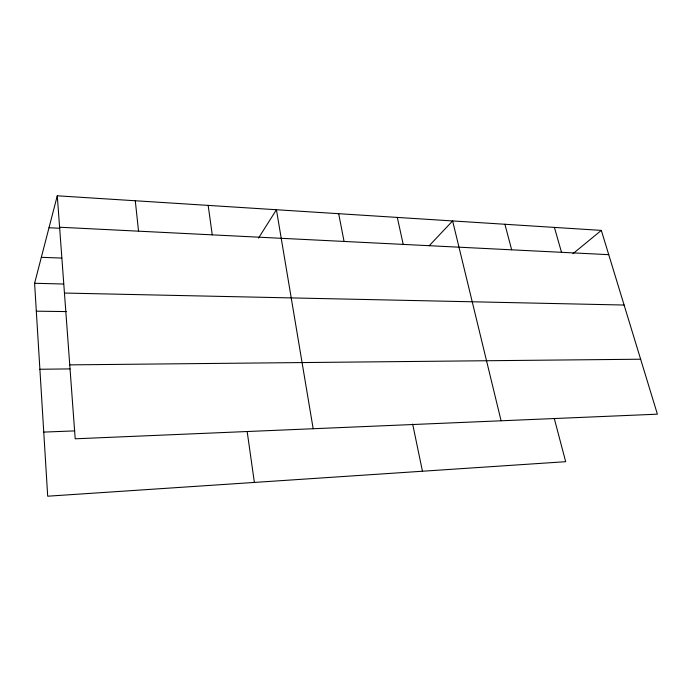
<?xml version="1.0" encoding="UTF-8"?>
<svg xmlns="http://www.w3.org/2000/svg" width="692" height="692" viewBox="0 0 692 692"><rect width="100%" height="100%" fill="white"/><g stroke="black" fill="none" stroke-linecap="round" stroke-linejoin="round"><path stroke-width="1.04" d="M554.283 418.504L565.675 461.694L47.696 496.199L34.6 283.279L57.28 195.801L601.331 230.393L657.4 414.179L75.194 438.797L57.28 195.801M258.505 238.109L276.437 209.737L313.173 428.737M429.178 245.755L452.62 220.938L501.094 420.788M572.959 253.687L601.331 230.393M43.752 432.093L74.762 430.891M39.885 369.26L70.056 368.905M69.745 364.866L640.628 359.217M36.313 311.175L66.302 311.582M64.451 293.053L624.097 305.034M34.6 283.279L63.673 284.023M41.33 257.32L61.735 258.064M59.599 227.227L608.735 254.673M49.002 227.729L59.78 228.265M554.404 227.408L561.515 252.312M504.909 224.26L511.673 249.821M397.303 217.418L403.211 244.397M412.674 424.11L422.449 471.235M338.673 213.69L344.062 241.447M247.182 431.644L254.371 482.428M208.171 205.394L212.254 234.856M135.286 200.758L138.547 231.171"/></g></svg>
